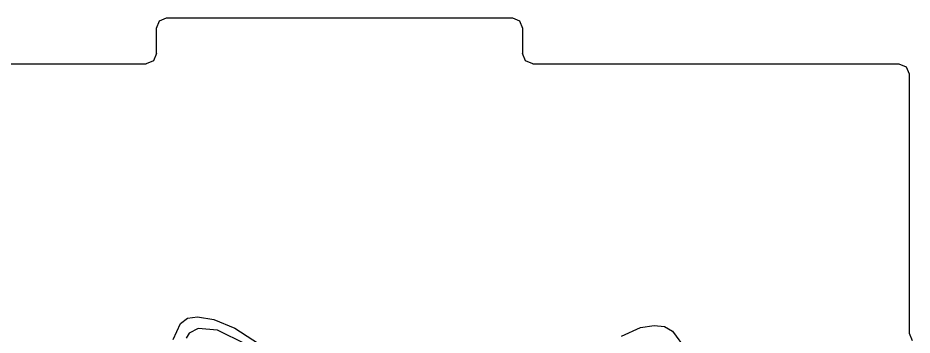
# Model space of a CAD drawing. Extents: x 6 to 289, y 8 to 203.
# Drawn here: x 207.18 to 251.13, y 83.95 to 99.53 of the extents above; entities that cross this region are included whole.
import ezdxf

# ---------------------------------------------------------------- set-up
doc = ezdxf.new("R2010")
doc.units = 0

msp = doc.modelspace()

# ---------------------------------------------------------------- linework, layer by layer
at = {"layer": 'Layer 1'}
for p, q in [((213.986, 99.0323), (214.1325, 99.385975)), ((214.1325, 99.385975), (214.486, 99.5325)), ((214.487, 99.5342), (231.487, 99.5342)), ((231.486, 99.5324), (231.8395, 99.385875)), ((231.8395, 99.385875), (231.986, 99.0322)), ((213.987, 97.784), (213.987, 99.0339)), ((231.987, 99.0339), (231.987, 97.784)), ((213.986, 97.7824), (213.8395, 97.428988)), ((232.1325, 97.428625), (231.986, 97.7823)), ((195.488, 97.2839), (213.487, 97.2839)), ((213.8395, 97.428988), (213.486, 97.2825)), ((213.486, 97.2825), (213.486, 97.2825)), ((232.486, 97.2824), (232.1325, 97.428625)), ((232.488, 97.2839), (250.486, 97.2839)), ((250.486, 97.2824), (250.8395, 97.135762)), ((250.8395, 97.135762), (250.986, 96.7825)), ((250.987, 96.7836), (250.986, 84.0354)), ((250.986, 84.0354), (251.1325, 83.67905))]:
    msp.add_line(p, q, dxfattribs=at)
at = {"layer": 'top-bottom'}
for p, q in [((215.522949, 84.779718), (216.003342, 84.849506)), ((216.003342, 84.849506), (216.818147, 84.70619)), ((214.805682, 83.732709), (215.167892, 84.513419)), ((215.167892, 84.513419), (215.522949, 84.779718)), ((216.818147, 84.70619), (217.837164, 84.280493)), ((237.779949, 84.322999), (238.455535, 84.415638)), ((238.455535, 84.415638), (238.958413, 84.366589)), ((215.59015, 84.039606), (215.457984, 83.793399)), ((216.041174, 84.267376), (215.59015, 84.039606)), ((216.998245, 84.182432), (216.041174, 84.267376)), ((218.380574, 83.503363), (216.998245, 84.182432)), ((217.837164, 84.280493), (220.507172, 82.572216)), ((236.852075, 83.886483), (237.779949, 84.322999)), ((238.958413, 84.366589), (239.361816, 84.134157)), ((239.361816, 84.134157), (240.020011, 83.225734))]:
    msp.add_line(p, q, dxfattribs=at)

doc.saveas('drawing.dxf')
